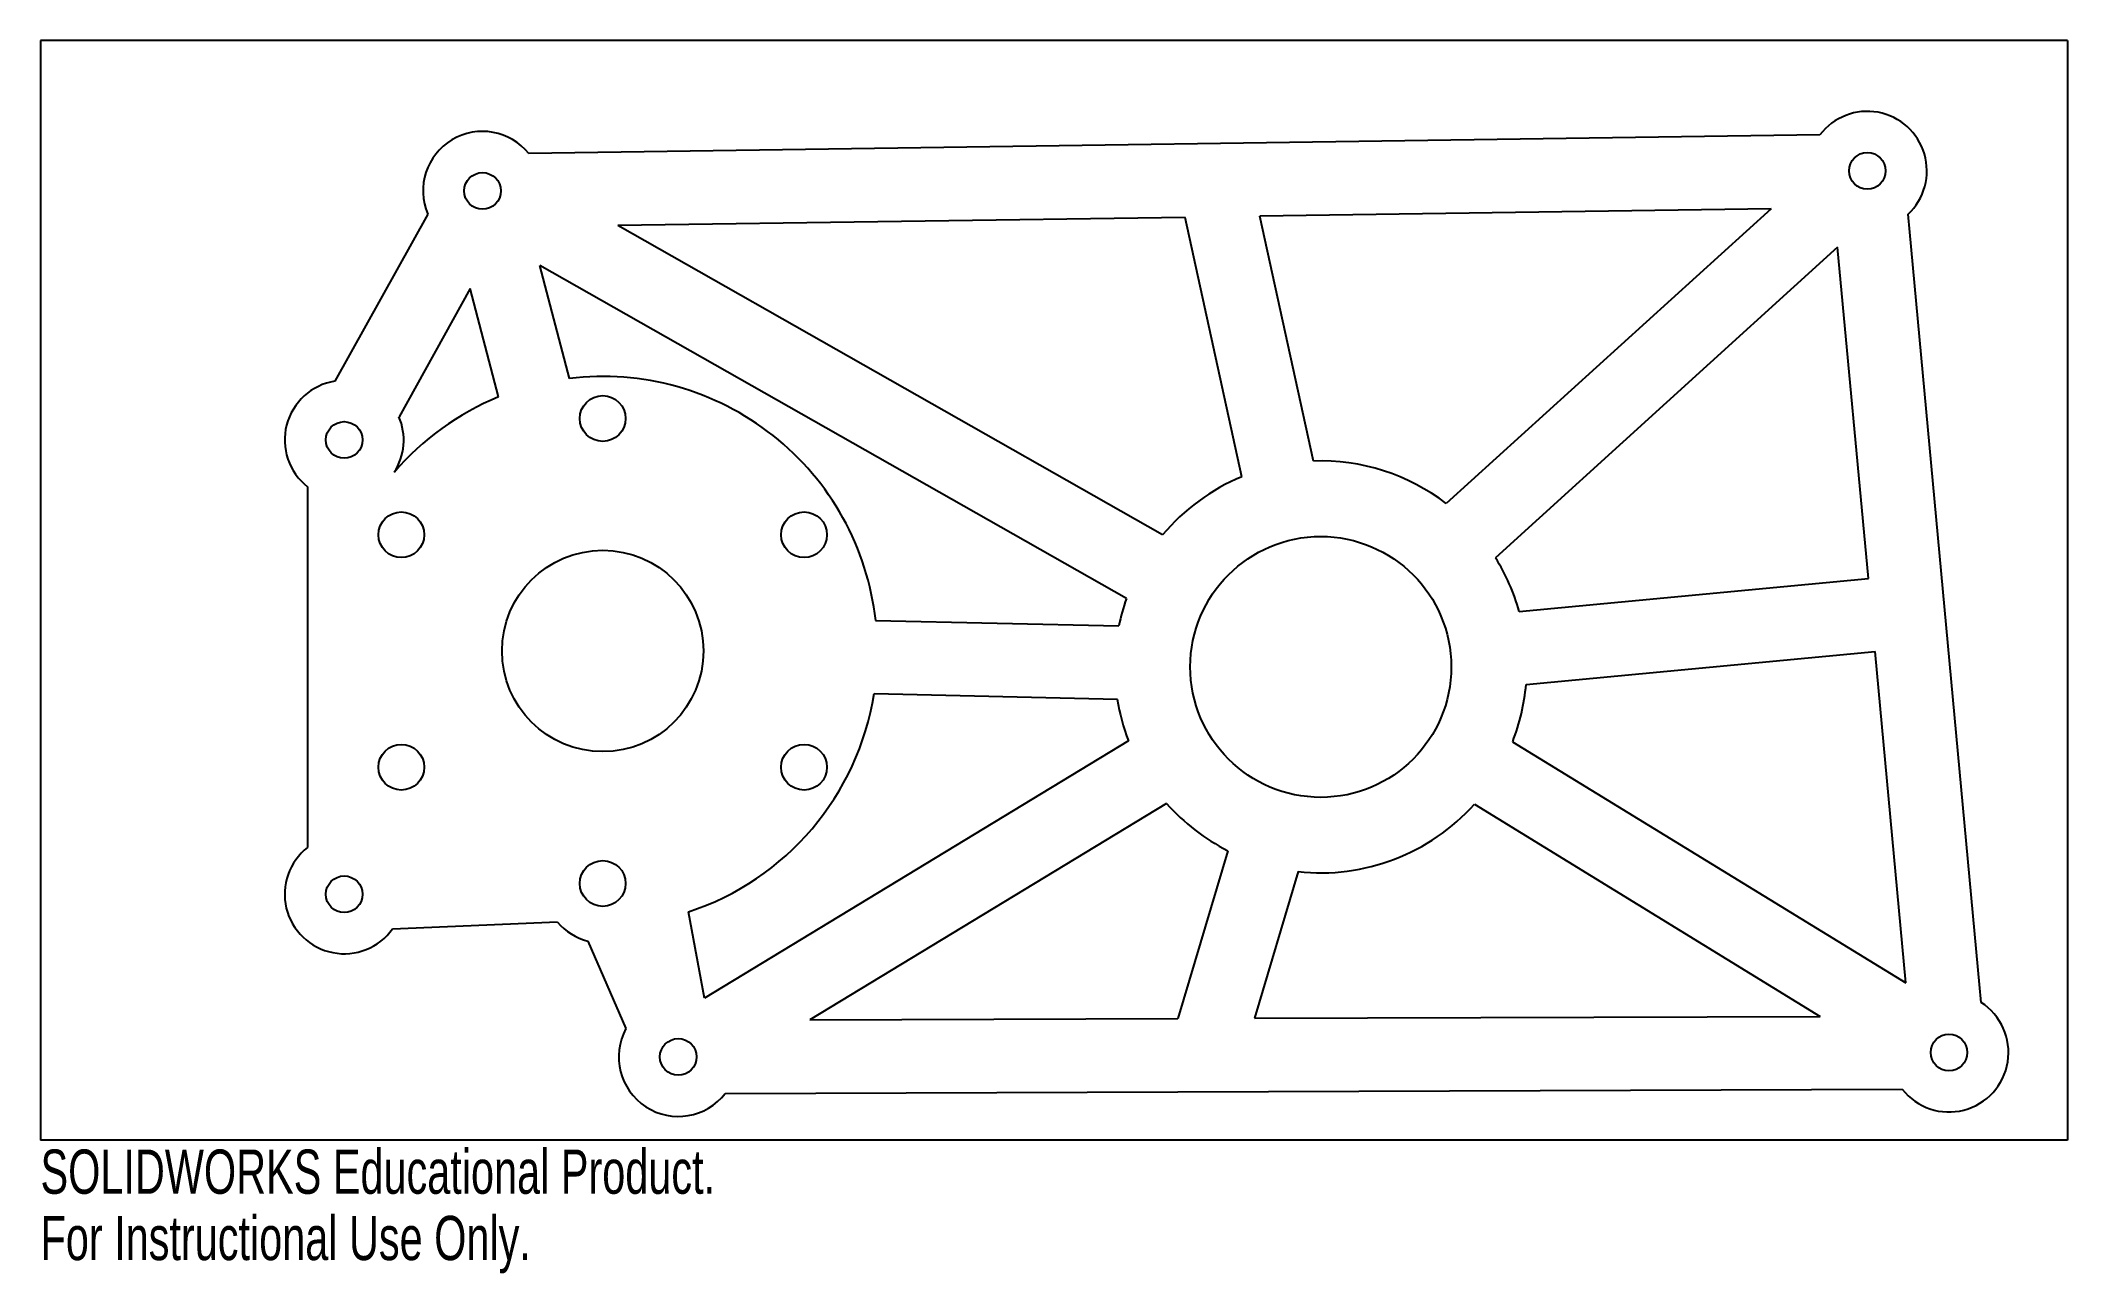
# Model space of a CAD drawing. Header units: millimetres. Extents: x -38 to 183, y -85 to 50.
import ezdxf

# ---------------------------------------------------------------- set-up
doc = ezdxf.new("R2010")
doc.units = ezdxf.units.MM
doc.styles.add('SLDTEXTSTYLE0', font='TXT', dxfattribs={"width": 0.7})

msp = doc.modelspace()

# ---------------------------------------------------------------- linework, layer by layer
at = {"color": 7, "linetype": 'Continuous'}
for p, q in [((183.37, 49.79), (-38.03, 49.79)), ((-38.03, 49.79), (-38.03, -70.36)), ((183.37, 49.79), (183.37, -70.36)), ((183.37, -70.36), (-38.03, -70.36))]:
    msp.add_line(p, q, dxfattribs=at)
at = {"color": 7, "linetype": 'Continuous', "lineweight": 25}
for p, q in [((156.33, 39.48), (15.32, 37.44)), ((150.99, 31.4), (95.17, 30.59)), ((150.99, 31.4), (115.52, -0.8)), ((4.27, 30.82), (-5.87, 12.57)), ((87.01, 30.47), (25.02, 29.58)), ((84.53, -4.23), (25.02, 29.58)), ((93.19, 2.13), (87.01, 30.47)), ((101, 3.84), (95.17, 30.59)), ((173.94, -55.31), (165.97, 30.82)), ((158.27, 27.2), (120.89, -6.73)), ((161.62, -9), (158.27, 27.2)), ((19.74, 12.87), (16.52, 25.2)), ((80.58, -11.19), (16.52, 25.2)), ((8.9, 22.69), (1.13, 8.68)), ((12, 10.85), (8.9, 22.69)), ((-8.86, 1.02), (-8.86, -38.37)), ((123.48, -12.59), (161.62, -9)), ((53.19, -13.57), (79.76, -14.16)), ((124.23, -20.56), (162.36, -16.97)), ((165.71, -53.18), (162.36, -16.97)), ((53.01, -21.57), (79.59, -22.16)), ((80.81, -26.72), (34.51, -54.84)), ((122.77, -26.83), (165.71, -53.18)), ((84.96, -33.56), (46.01, -57.21)), ((118.59, -33.64), (156.35, -56.83)), ((91.66, -38.73), (86.21, -57.07)), ((99.33, -41.01), (94.56, -57.04)), ((34.51, -54.84), (32.75, -45.41)), ((0.43, -47.28), (18.43, -46.52)), ((21.76, -48.6), (25.92, -58.16)), ((46.01, -57.21), (86.21, -57.07)), ((94.56, -57.04), (156.35, -56.83)), ((36.77, -65.25), (165.32, -64.79))]:
    msp.add_line(p, q, dxfattribs=at)
for centre, radius in [((161.51, 35.55), 2), ((10.25, 33.36), 2), ((23.38, 8.49), 2.5), ((-4.86, 6.15), 2), ((1.38, -4.21), 2.5), ((45.37, -4.21), 2.5), ((101.81, -18.65), 14.25), ((23.38, -16.91), 11), ((1.38, -29.61), 2.5), ((45.37, -29.61), 2.5), ((23.38, -42.31), 2.5), ((-4.86, -43.49), 2), ((31.63, -61.26), 2), ((170.43, -60.78), 2)]:
    msp.add_circle(centre, radius, dxfattribs=at)
for centre, radius, start, end in [((10.25, 33.36), 6.5, 38.8096, 202.9819), ((161.51, 35.55), 6.5, 313.2659, 142.8499), ((-4.86, 6.15), 6.5, 98.9417, 232.0201), ((23.38, -16.91), 30, 6.3922, 96.9702), ((23.38, -16.91), 30, 112.2947, 139.4088), ((-4.86, 6.15), 6.5, 327.0458, 22.9819), ((101.81, -18.65), 22.5, 52.4754, 92.0572), ((101.81, -18.65), 22.5, 112.5378, 140.1607), ((101.81, -18.65), 22.5, 15.6161, 31.9947), ((101.81, -18.65), 22.5, 160.6414, 168.4896), ((23.38, -16.91), 30, 288.2065, 351.0677), ((101.81, -18.65), 22.5, 338.6922, 355.1354), ((101.81, -18.65), 22.5, 188.9703, 201.0278), ((101.81, -18.65), 22.5, 221.5085, 243.1899), ((101.81, -18.65), 22.5, 263.6705, 318.2115), ((-4.86, -43.49), 6.5, 127.9799, 324.4214), ((23.38, -42.31), 6.5, 220.3811, 255.5568), ((170.43, -60.78), 6.5, 218.1817, 57.3062), ((31.63, -61.26), 6.5, 151.5165, 322.222)]:
    msp.add_arc(centre, radius, start, end, dxfattribs=at)

# ---------------------------------------------------------------- texts
at = {"color": 7, "linetype": 'Continuous', "char_height": 4.8336, "attachment_point": 1, "style": 'SLDTEXTSTYLE0'}
for s, insert in [('SOLIDWORKS Educational Product.', (-38.03, -71.38)), ('For Instructional Use Only.', (-38.03, -78.63))]:
    msp.add_mtext(s, dxfattribs=dict(at, insert=insert))

doc.saveas('drawing.dxf')
